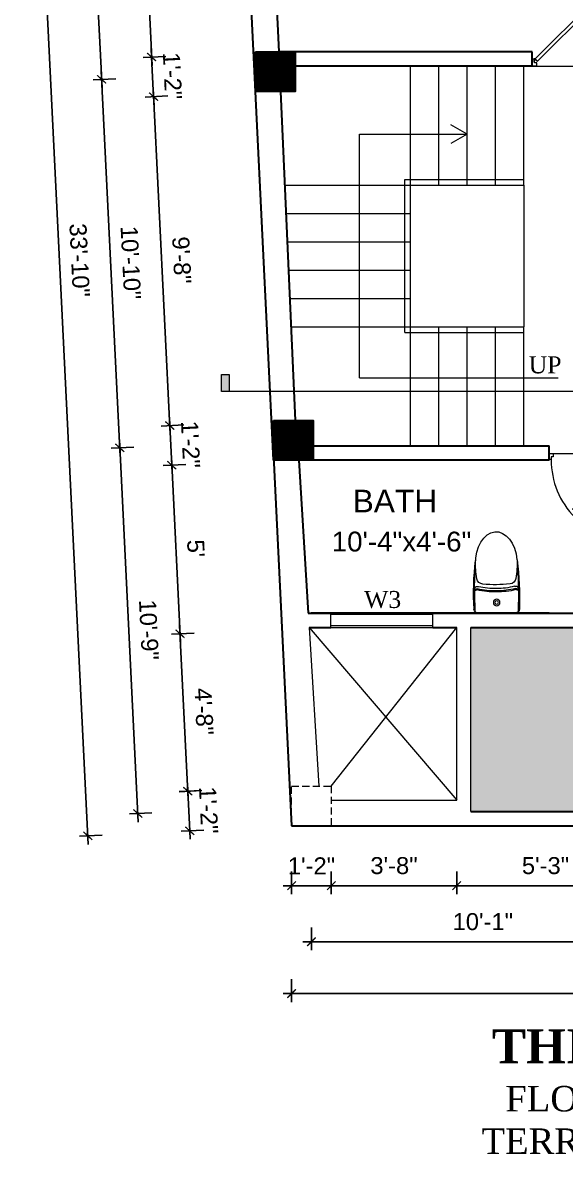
# Model space of a CAD drawing. Header units: inches. Extents: x 2681 to 17714, y 9074 to 11852.
# Drawn here: x 4152.5 to 4344, y 10608.5 to 11009.8 of the extents above; entities that cross this region are included whole.
import ezdxf
from ezdxf.enums import TextEntityAlignment as Align

# ---------------------------------------------------------------- set-up
doc = ezdxf.new("R2010")
doc.units = ezdxf.units.IN
doc.header["$MEASUREMENT"] = 0
doc.linetypes.add('HIDDEN', pattern=[0.375, 0.25, -0.125])
doc.linetypes.add('HIDDEN2', pattern=[0.1875, 0.125, -0.0625])
for name, color, linetype, lineweight in [('A-FURN', 9, 'Continuous', 5), ('Door', 205, 'Continuous', 13), ('hatch-.09', 8, 'Continuous', 9), ('Label', 7, 'Continuous', 13), ('ns_DIMS', 1, 'Continuous', 0), ('ns_DIMS @ 1', 1, 'Continuous', 0), ('ns_TEXT', 7, 'Continuous', 13), ('PUERTAS', 7, 'Continuous', 9), ('stair', 201, 'Continuous', 13), ('Text', 7, 'Continuous', 13), ('WALL', 12, 'Continuous', 30), ('wall2', 1, 'Continuous', 15), ('windoow', 4, 'Continuous', 5)]:
    doc.layers.add(name, color=color, linetype=linetype, lineweight=lineweight)
doc.layers.add('furniture', color=253, linetype='Continuous')
doc.styles.add('arial 1000', font='arial.ttf')
doc.styles.add('dim', font='arial.ttf', dxfattribs={"height": 7})
doc.styles.get("Standard").update_dxf_attribs({"font": 'arial.ttf'})
doc.styles.add('Tahoma', font='tahoma.ttf')
doc.dimstyles.new("1-8'", dxfattribs={"dimtxt": 6, "dimasz": 3, "dimexe": 3, "dimexo": 6, "dimgap": 4, "dimtad": 1, "dimdec": 0, "dimzin": 0, "dimdsep": 46, "dimlunit": 4, "dimtxsty": 'arial 1000', "dimblk": 'ARCHTICK', "dimcen": 8, "dimdle": 3, "dimclrt": 7, "dimazin": 0, "dimtfac": 1, "dimtdec": 0, "dimtix": 1, "dimtmove": 2, "dimatfit": 3, "dimfxl": 5, "dimfxlon": 1, "dimarcsym": 0})

# ---------------------------------------------------------------- blocks, each defined once
blk = doc.blocks.new('2ft6in')
at = {"layer": 'PUERTAS', "color": 2}
for p, q in [((0.84, 2.1), (21.02, 22.28)), ((21.71, 21.6), (1.47, 1.37)), ((18.33, 21.76), (18.31, 21.77)), ((21.71, 21.6), (21.02, 22.28)), ((21.18, 18.9), (21.2, 18.89)), ((0, 2), (0, 0)), ((0.6, 2), (0, 2)), ((1.33, 0), (0, 0)), ((0.6, 1.26), (0.6, 2.04)), ((0.67, 1.26), (0.6, 1.26)), ((0.67, 1.26), (0.67, 2.01)), ((0.67, 1), (0.67, 1.26)), ((1.33, 1), (0.67, 1)), ((1.31, 1.53), (0.79, 2.06)), ((1.36, 1.58), (0.81, 2.12)), ((1.36, 1.58), (1.31, 1.53)), ((1.47, 1.37), (1.31, 1.53)), ((1.33, 0), (1.33, 1)), ((28.67, 0), (28.67, 1)), ((28.67, 1), (29.33, 1)), ((28.67, 0), (30, 0)), ((29.33, 1), (29.33, 2)), ((29.33, 2), (30, 2)), ((30, 0), (30, 2))]:
    blk.add_line(p, q, dxfattribs=at)
at = {"layer": 'PUERTAS', "color": 8}
for p, q in [((18.81, 20.78), (18.04, 21.4)), ((18.86, 20.83), (18.08, 21.46)), ((18.95, 20.92), (18.2, 21.58)), ((18.44, 21.9), (18.31, 21.77)), ((19.07, 21.03), (18.34, 21.72)), ((18.44, 21.9), (18.56, 22.02)), ((18.58, 22.01), (18.56, 22.02)), ((19.3, 21.26), (18.61, 22)), ((19.42, 21.38), (18.75, 22.14)), ((19.51, 21.48), (18.88, 22.26)), ((18.91, 20.27), (19.19, 20.69)), ((19.55, 21.53), (18.93, 22.3)), ((19.13, 20.8), (19.03, 20.9)), ((19.15, 20.82), (19.05, 20.92)), ((19.09, 20.44), (19.25, 20.76)), ((19.19, 20.87), (19.1, 20.96)), ((19.25, 20.93), (19.16, 21.02)), ((19.28, 20.63), (19.32, 20.83)), ((19.4, 21.08), (19.31, 21.17)), ((19.47, 21.15), (19.38, 21.24)), ((19.43, 20.78), (19.4, 20.9)), ((19.51, 21.19), (19.42, 21.28)), ((19.55, 20.91), (19.43, 20.94)), ((19.53, 21.21), (19.44, 21.3)), ((19.7, 21.06), (19.51, 21.01)), ((19.89, 21.24), (19.58, 21.08)), ((20.07, 21.42), (19.64, 21.15)), ((20.33, 20.13), (20.36, 20.01)), ((20.48, 20.28), (20.44, 20.08)), ((20.67, 20.47), (20.51, 20.15)), ((20.85, 20.64), (20.57, 20.22)), ((20.61, 20.09), (20.7, 19.99)), ((20.63, 20.11), (20.72, 20.01)), ((20.9, 20.08), (21.68, 19.45)), ((20.95, 20.13), (21.72, 19.51)), ((19.69, 19.49), (20.12, 19.76)), ((19.87, 19.67), (20.18, 19.83)), ((20.06, 19.85), (20.25, 19.9)), ((20.21, 20), (20.33, 19.97)), ((20.21, 19.38), (20.83, 18.61)), ((20.23, 19.7), (20.32, 19.61)), ((20.25, 19.72), (20.34, 19.63)), ((20.25, 19.43), (20.88, 18.65)), ((20.29, 19.76), (20.38, 19.67)), ((20.34, 19.53), (21, 18.77)), ((20.36, 19.83), (20.45, 19.74)), ((20.46, 19.64), (21.14, 18.91)), ((20.5, 19.98), (20.6, 19.89)), ((20.57, 20.04), (20.66, 19.95)), ((20.69, 19.87), (21.42, 19.19)), ((20.81, 19.99), (21.56, 19.33)), ((21.32, 19.01), (21.2, 18.89)), ((21.32, 19.01), (21.44, 19.14)), ((21.43, 19.15), (21.44, 19.14)), ((0, 0), (30, 0))]:
    blk.add_line(p, q, dxfattribs=at)
at = {"layer": 'PUERTAS', "color": 1}
for p, q in [((18.06, 21.44), (18.48, 21.86)), ((18.74, 20.79), (18.06, 21.34)), ((18.08, 21.51), (18.45, 21.88)), ((18.11, 21.49), (18.08, 21.51)), ((18.82, 22.25), (18.45, 21.88)), ((18.9, 22.28), (18.48, 21.86)), ((18.84, 22.23), (18.82, 22.25)), ((18.83, 20.8), (19.18, 21.15)), ((18.84, 20.21), (19.1, 20.6)), ((18.85, 20.11), (18.84, 20.12)), ((18.92, 20.89), (18.93, 20.88)), ((19.54, 21.59), (18.99, 22.27)), ((19.02, 20.88), (19.24, 21.1)), ((19.12, 20.8), (19.03, 20.89)), ((19.1, 20.7), (19.11, 20.69)), ((19.1, 20.6), (19.1, 20.6)), ((19.11, 20.79), (19.33, 21.01)), ((19.54, 21.5), (19.18, 21.15)), ((19.45, 21.31), (19.24, 21.1)), ((19.55, 21.22), (19.33, 21.01)), ((19.45, 21.41), (19.45, 21.41)), ((19.54, 21.22), (19.45, 21.31)), ((19.64, 21.23), (19.64, 21.23)), ((19.74, 21.24), (19.73, 21.23)), ((20.12, 21.49), (19.74, 21.24)), ((20.22, 21.48), (20.22, 21.49)), ((20.65, 20.12), (20.43, 19.9)), ((20.93, 20.11), (20.57, 19.76)), ((20.64, 20.11), (20.73, 20.02)), ((20.66, 20.31), (20.65, 20.31)), ((20.65, 20.21), (20.65, 20.22)), ((20.91, 20.7), (20.66, 20.31)), ((20.91, 20.8), (20.91, 20.79)), ((21.02, 20.12), (21.7, 19.57)), ((19.53, 19.43), (19.54, 19.42)), ((19.64, 19.42), (20.02, 19.67)), ((20.02, 19.67), (20.03, 19.68)), ((20.12, 19.68), (20.12, 19.68)), ((20.21, 19.69), (20.43, 19.9)), ((20.22, 19.41), (20.57, 19.76)), ((20.22, 19.69), (20.31, 19.6)), ((20.22, 19.32), (20.76, 18.64)), ((20.31, 19.6), (20.52, 19.81)), ((20.31, 19.5), (20.31, 19.5)), ((20.74, 20.03), (20.52, 19.81)), ((20.84, 20.02), (20.83, 20.03)), ((20.86, 18.63), (21.28, 19.05)), ((20.91, 18.68), (20.94, 18.66)), ((20.94, 18.66), (21.31, 19.03)), ((21.7, 19.47), (21.28, 19.05)), ((21.67, 19.4), (21.31, 19.03)), ((21.65, 19.42), (21.67, 19.4))]:
    blk.add_line(p, q, dxfattribs=at)
at = {"layer": 'PUERTAS', "color": 2}
for radius in [0.129, 0.0627]:
    blk.add_circle((0.68, 2.14), radius, dxfattribs=at)
at = {"layer": 'PUERTAS', "color": 8}
blk.add_arc((0.68, 2.14), 28.65, 359.7285, 90.0333, dxfattribs=at)
at = {"layer": 'PUERTAS', "color": 1}
for centre, start, end in [((18.78, 20.84), 231.0764, 315), ((18.89, 20.16), 135, 225), ((18.94, 22.23), 38.9236, 135), ((18.97, 20.93), 225, 315), ((19.16, 20.74), 135, 219.7428), ((19.06, 20.65), 315, 39.7428), ((19.4, 21.36), 315, 45), ((19.49, 21.55), 315, 38.9236), ((19.6, 21.18), 50.2572, 135), ((19.68, 21.28), 230.2572, 315), ((20.17, 21.44), 45, 135), ((20.7, 20.26), 135, 219.7428), ((20.6, 20.17), 315, 39.7428), ((20.87, 20.75), 315, 45), ((20.98, 20.07), 51.0764, 135), ((19.59, 19.47), 225, 315), ((20.07, 19.63), 50.2572, 135), ((20.16, 19.73), 230.2572, 315), ((20.27, 19.36), 135, 218.9236), ((20.35, 19.55), 135, 225), ((20.78, 19.98), 45, 135), ((20.82, 18.68), 218.9236, 315), ((21.65, 19.52), 315, 51.0764)]:
    blk.add_arc(centre, 0.0667, start, end, dxfattribs=at)
blk = doc.blocks.new('*U18')
at = {"color": 3, "xscale": -1}
blk.add_blockref('2ft6in', (42, 0), dxfattribs=at)
blk = doc.blocks.new('A$C2BC6131C')
at = {"layer": 'A-FURN', "color": 8}
for p in [(0, 164), (0, -164)]:
    blk.add_line(p, (0, 0), dxfattribs=at)
for radius in [29.6, 16.1]:
    blk.add_circle((96, 0), radius, dxfattribs=at)
for centre, radius, start, end in [((155, -2371), 2577, 82.8664, 92.5999), ((40, 164), 40, 92.5999, 180), ((197, -4116), 4312, 86.3006, 92.4712), ((793, 24), 602, 165.6185, 182.2533), ((193, 178), 18.2, 343.3813, 66.4724), ((202, 176), 18.8, 342.3593, 95.9315), ((793, 24), 592, 165.6185, 182.2533), ((774, 24), 552, 165.6185, 182.4575), ((218, 172), 24.1, 332.2033, 71.9404), ((1633, -8), 1378, 174.6079, 179.6591), ((321, 116), 60, 100.4701, 174.6079), ((468, -913), 1100, 89.6519, 98.297), ((1633, 8), 1378, 180.3409, 185.3921), ((793, -24), 602, 177.7467, 194.3815), ((793, -24), 592, 177.7467, 194.3815), ((774, -24), 552, 177.5425, 194.3815), ((40, -164), 40, 180, 267.4001), ((197, 4116), 4312, 267.5288, 273.6994), ((155, 2371), 2577, 267.4001, 277.1336), ((202, -176), 18.8, 264.0685, 17.6407), ((193, -178), 18.2, 293.5276, 16.6187), ((218, -172), 24.1, 288.0596, 27.7967), ((321, -116), 60, 185.3921, 259.5299), ((468, 913), 1100, 261.703, 270.3481)]:
    blk.add_arc(centre, radius, start, end, dxfattribs=at)
blk.add_ellipse((441, 0), major_axis=(-289, 0), ratio=0.648116, start_param=1.570796, end_param=4.592942, dxfattribs=at)
blk = doc.blocks.new('3ft')
at = {"layer": 'PUERTAS', "color": 2}
for p, q in [((1.01, 2.52), (25.23, 26.74)), ((26.05, 25.92), (1.77, 1.64)), ((21.99, 26.11), (21.98, 26.13)), ((26.05, 25.92), (25.23, 26.74)), ((25.42, 22.68), (25.43, 22.67)), ((0, 2.4), (0, 0)), ((0.72, 2.4), (0, 2.4)), ((1.6, 0), (0, 0)), ((0.72, 1.52), (0.72, 2.44)), ((0.8, 1.52), (0.72, 1.52)), ((0.8, 1.52), (0.8, 2.41)), ((0.8, 1.2), (0.8, 1.52)), ((1.6, 1.2), (0.8, 1.2)), ((1.57, 1.84), (0.94, 2.47)), ((1.63, 1.89), (0.97, 2.55)), ((1.63, 1.89), (1.57, 1.84)), ((1.77, 1.64), (1.57, 1.84)), ((1.6, 0), (1.6, 1.2)), ((34.4, 0), (34.4, 1.2)), ((34.4, 1.2), (35.2, 1.2)), ((34.4, 0), (36, 0)), ((35.2, 1.2), (35.2, 2.4)), ((35.2, 2.4), (36, 2.4)), ((36, 0), (36, 2.4))]:
    blk.add_line(p, q, dxfattribs=at)
at = {"layer": 'PUERTAS', "color": 8}
for p, q in [((22.57, 24.94), (21.65, 25.68)), ((22.63, 24.99), (21.69, 25.75)), ((22.74, 25.1), (21.84, 25.9)), ((22.13, 26.28), (21.98, 26.13)), ((22.88, 25.24), (22.01, 26.06)), ((22.13, 26.28), (22.27, 26.42)), ((22.29, 26.41), (22.27, 26.42)), ((23.16, 25.52), (22.34, 26.39)), ((23.3, 25.66), (22.5, 26.56)), ((23.41, 25.77), (22.65, 26.71)), ((22.69, 24.32), (23.02, 24.83)), ((23.46, 25.83), (22.72, 26.75)), ((22.95, 24.96), (22.84, 25.07)), ((22.98, 24.99), (22.86, 25.1)), ((23.03, 25.04), (22.91, 25.15)), ((22.91, 24.53), (23.1, 24.91)), ((23.11, 25.12), (22.99, 25.23)), ((23.13, 24.76), (23.18, 24.99)), ((23.28, 25.3), (23.17, 25.41)), ((23.36, 25.37), (23.25, 25.49)), ((23.31, 24.94), (23.28, 25.08)), ((23.41, 25.43), (23.3, 25.54)), ((23.46, 25.09), (23.32, 25.13)), ((23.44, 25.45), (23.33, 25.56)), ((23.64, 25.27), (23.41, 25.22)), ((23.87, 25.49), (23.49, 25.3)), ((24.08, 25.71), (23.57, 25.38)), ((24.4, 24.15), (24.43, 24.01)), ((24.58, 24.33), (24.52, 24.1)), ((24.8, 24.56), (24.61, 24.18)), ((25.02, 24.77), (24.68, 24.26)), ((24.73, 24.1), (24.85, 23.99)), ((24.76, 24.13), (24.87, 24.02)), ((25.08, 24.1), (26.02, 23.34)), ((25.14, 24.15), (26.06, 23.41)), ((23.63, 23.38), (24.14, 23.72)), ((23.84, 23.6), (24.22, 23.79)), ((24.07, 23.82), (24.3, 23.88)), ((24.25, 24), (24.39, 23.97)), ((24.25, 23.26), (24.99, 22.34)), ((24.27, 23.64), (24.38, 23.53)), ((24.3, 23.67), (24.41, 23.56)), ((24.3, 23.32), (25.06, 22.38)), ((24.35, 23.72), (24.46, 23.61)), ((24.41, 23.43), (25.2, 22.53)), ((24.43, 23.8), (24.54, 23.69)), ((24.55, 23.57), (25.37, 22.7)), ((24.6, 23.97), (24.72, 23.86)), ((24.68, 24.05), (24.79, 23.94)), ((24.83, 23.85), (25.7, 23.03)), ((24.97, 23.99), (25.87, 23.2)), ((25.58, 22.82), (25.43, 22.67)), ((25.58, 22.82), (25.73, 22.97)), ((25.72, 22.98), (25.73, 22.97)), ((0, 0), (36, 0))]:
    blk.add_line(p, q, dxfattribs=at)
at = {"layer": 'PUERTAS', "color": 1}
for p, q in [((21.67, 25.73), (22.17, 26.23)), ((22.49, 24.95), (21.67, 25.61)), ((21.7, 25.82), (22.14, 26.26)), ((21.73, 25.79), (21.7, 25.82)), ((22.58, 26.7), (22.14, 26.26)), ((22.67, 26.73), (22.17, 26.23)), ((22.61, 26.67), (22.58, 26.7)), ((22.6, 24.96), (23.02, 25.38)), ((22.61, 24.25), (22.92, 24.72)), ((22.62, 24.13), (22.61, 24.14)), ((22.7, 25.07), (22.71, 25.06)), ((23.45, 25.91), (22.79, 26.73)), ((22.82, 25.06), (23.08, 25.32)), ((22.94, 24.95), (22.83, 25.07)), ((22.92, 24.72), (22.92, 24.72)), ((22.93, 24.94), (23.19, 25.21)), ((22.93, 24.84), (22.93, 24.83)), ((23.44, 25.81), (23.02, 25.38)), ((23.34, 25.58), (23.08, 25.32)), ((23.46, 25.47), (23.19, 25.21)), ((23.33, 25.7), (23.34, 25.69)), ((23.45, 25.46), (23.33, 25.57)), ((23.57, 25.47), (23.57, 25.47)), ((24.15, 25.79), (23.68, 25.48)), ((23.68, 25.48), (23.68, 25.48)), ((24.27, 25.78), (24.26, 25.79)), ((24.78, 24.15), (24.51, 23.89)), ((25.11, 24.14), (24.69, 23.71)), ((24.77, 24.14), (24.88, 24.03)), ((24.79, 24.38), (24.78, 24.37)), ((24.78, 24.26), (24.78, 24.26)), ((25.1, 24.84), (24.79, 24.38)), ((25.09, 24.96), (25.1, 24.95)), ((25.22, 24.14), (26.03, 23.48)), ((23.44, 23.31), (23.45, 23.3)), ((23.56, 23.3), (24.03, 23.61)), ((24.03, 23.61), (24.03, 23.62)), ((24.14, 23.62), (24.14, 23.62)), ((24.25, 23.62), (24.51, 23.89)), ((24.26, 23.29), (24.69, 23.71)), ((24.26, 23.63), (24.37, 23.52)), ((24.26, 23.18), (24.92, 22.37)), ((24.37, 23.52), (24.63, 23.77)), ((24.37, 23.4), (24.37, 23.4)), ((24.89, 24.03), (24.63, 23.77)), ((25, 24.03), (25, 24.03)), ((25.04, 22.36), (25.54, 22.86)), ((25.1, 22.42), (25.13, 22.39)), ((25.13, 22.39), (25.57, 22.83)), ((26.04, 23.37), (25.54, 22.86)), ((26.01, 23.27), (25.57, 22.83)), ((25.98, 23.3), (26.01, 23.27))]:
    blk.add_line(p, q, dxfattribs=at)
at = {"layer": 'PUERTAS', "color": 2}
for radius in [0.155, 0.0752]:
    blk.add_circle((0.82, 2.56), radius, dxfattribs=at)
at = {"layer": 'PUERTAS', "color": 8}
blk.add_arc((0.82, 2.56), 34.38, 359.7285, 90.0333, dxfattribs=at)
at = {"layer": 'PUERTAS', "color": 1}
for centre, start, end in [((22.54, 25.01), 231.0764, 315), ((22.67, 24.2), 135, 225), ((22.73, 26.68), 38.9236, 135), ((22.77, 25.12), 225, 315), ((22.99, 24.89), 135, 219.7428), ((22.87, 24.78), 315, 39.7428), ((23.28, 25.63), 315, 45), ((23.39, 25.86), 315, 38.9236), ((23.51, 25.41), 50.2572, 135), ((23.62, 25.53), 230.2572, 315), ((24.2, 25.73), 45, 135), ((24.84, 24.31), 135, 219.7428), ((24.72, 24.21), 315, 39.7428), ((25.04, 24.89), 315, 45), ((25.17, 24.08), 51.0764, 135), ((23.51, 23.36), 225, 315), ((24.09, 23.56), 50.2572, 135), ((24.2, 23.68), 230.2572, 315), ((24.32, 23.23), 135, 218.9236), ((24.42, 23.46), 135, 225), ((24.94, 23.98), 45, 135), ((24.98, 22.42), 218.9236, 315), ((25.98, 23.42), 315, 51.0764)]:
    blk.add_arc(centre, 0.08, start, end, dxfattribs=at)
blk = doc.blocks.new('*U140')
at = {"color": 3, "xscale": -1}
blk.add_blockref('3ft', (42, 0), dxfattribs=at)
blk = doc.blocks.new('_ArchTick')
at = {"color": 0, "const_width": 0.15}
blk.add_lwpolyline([(-0.5, -0.5), (0.5, 0.5)], dxfattribs=at)
blk = doc.blocks.new('*D404')
at = {"layer": 'Defpoints', "color": 0, "transparency": 16777216}
for p in [(4247.43, 10726.48), (4261.43, 10726.48), (4261.43, 10705.34)]:
    blk.add_point(p, dxfattribs=at)
at = {"layer": 'ns_DIMS', "color": 0, "lineweight": -2, "transparency": 16777216}
for p, q in [((4247.43, 10710.34), (4247.43, 10702.34)), ((4261.43, 10710.34), (4261.43, 10702.34)), ((4247.43, 10705.34), (4244.43, 10705.34)), ((4247.43, 10705.34), (4261.43, 10705.34)), ((4261.43, 10705.34), (4264.43, 10705.34))]:
    blk.add_line(p, q, dxfattribs=at)
at = {"layer": 'ns_DIMS', "color": 0, "lineweight": -2, "transparency": 16777216, "xscale": 3, "yscale": 3, "zscale": 3}
blk.add_blockref('_ArchTick', (4247.43, 10705.34), dxfattribs=at)
at = {"layer": 'ns_DIMS', "color": 0, "lineweight": -2, "transparency": 16777216, "xscale": 3, "yscale": 3, "zscale": 3, "rotation": 180}
blk.add_blockref('_ArchTick', (4261.43, 10705.34), dxfattribs=at)
at = {"layer": 'ns_DIMS', "color": 7, "transparency": 16777216, "insert": (4254.43, 10712.35), "char_height": 6, "attachment_point": 5, "style": 'arial 1000'}
blk.add_mtext('1\'-2"', dxfattribs=at)
blk = doc.blocks.new('*D405')
at = {"layer": 'Defpoints', "color": 0, "transparency": 16777216}
for p in [(4261.43, 10726.48), (4305.67, 10726.48), (4305.67, 10705.34)]:
    blk.add_point(p, dxfattribs=at)
at = {"layer": 'ns_DIMS', "color": 0, "lineweight": -2, "transparency": 16777216}
for p, q in [((4261.43, 10710.34), (4261.43, 10702.34)), ((4305.67, 10710.34), (4305.67, 10702.34)), ((4258.43, 10705.34), (4308.67, 10705.34))]:
    blk.add_line(p, q, dxfattribs=at)
at = {"layer": 'ns_DIMS', "color": 0, "lineweight": -2, "transparency": 16777216, "xscale": 3, "yscale": 3, "zscale": 3, "rotation": 180}
blk.add_blockref('_ArchTick', (4261.43, 10705.34), dxfattribs=at)
at = {"layer": 'ns_DIMS', "color": 0, "lineweight": -2, "transparency": 16777216, "xscale": 3, "yscale": 3, "zscale": 3}
blk.add_blockref('_ArchTick', (4305.67, 10705.34), dxfattribs=at)
at = {"layer": 'ns_DIMS', "color": 7, "transparency": 16777216, "insert": (4283.55, 10712.4), "char_height": 6, "attachment_point": 5, "style": 'arial 1000'}
blk.add_mtext('3\'-8"', dxfattribs=at)
blk = doc.blocks.new('*D406')
at = {"layer": 'Defpoints', "color": 0, "transparency": 16777216}
for p in [(4305.67, 10726.48), (4368.34, 10726.48), (4368.34, 10705.34)]:
    blk.add_point(p, dxfattribs=at)
at = {"layer": 'ns_DIMS', "color": 0, "lineweight": -2, "transparency": 16777216}
for p, q in [((4305.67, 10710.34), (4305.67, 10702.34)), ((4368.34, 10710.34), (4368.34, 10702.34)), ((4302.67, 10705.34), (4371.34, 10705.34))]:
    blk.add_line(p, q, dxfattribs=at)
at = {"layer": 'ns_DIMS', "color": 0, "lineweight": -2, "transparency": 16777216, "xscale": 3, "yscale": 3, "zscale": 3, "rotation": 180}
blk.add_blockref('_ArchTick', (4305.67, 10705.34), dxfattribs=at)
at = {"layer": 'ns_DIMS', "color": 0, "lineweight": -2, "transparency": 16777216, "xscale": 3, "yscale": 3, "zscale": 3}
blk.add_blockref('_ArchTick', (4368.34, 10705.34), dxfattribs=at)
at = {"layer": 'ns_DIMS', "color": 7, "transparency": 16777216, "insert": (4337.01, 10712.4), "char_height": 6, "attachment_point": 5, "style": 'arial 1000'}
blk.add_mtext('5\'-3"', dxfattribs=at)
blk = doc.blocks.new('*D410')
at = {"layer": 'Defpoints', "color": 0, "transparency": 16777216}
for p in [(4254.43, 10726.48), (4375.34, 10726.48), (4375.34, 10685.58)]:
    blk.add_point(p, dxfattribs=at)
at = {"layer": 'ns_DIMS', "color": 0, "lineweight": -2, "transparency": 16777216}
for p, q in [((4254.43, 10690.58), (4254.43, 10682.58)), ((4375.34, 10690.58), (4375.34, 10682.58)), ((4251.43, 10685.58), (4378.34, 10685.58))]:
    blk.add_line(p, q, dxfattribs=at)
at = {"layer": 'ns_DIMS', "color": 0, "lineweight": -2, "transparency": 16777216, "xscale": 3, "yscale": 3, "zscale": 3, "rotation": 180}
blk.add_blockref('_ArchTick', (4254.43, 10685.58), dxfattribs=at)
at = {"layer": 'ns_DIMS', "color": 0, "lineweight": -2, "transparency": 16777216, "xscale": 3, "yscale": 3, "zscale": 3}
blk.add_blockref('_ArchTick', (4375.34, 10685.58), dxfattribs=at)
at = {"layer": 'ns_DIMS', "color": 7, "transparency": 16777216, "insert": (4314.89, 10692.64), "char_height": 6, "attachment_point": 5, "style": 'arial 1000'}
blk.add_mtext('10\'-1"', dxfattribs=at)
blk = doc.blocks.new('*D412')
at = {"layer": 'Defpoints', "color": 0, "transparency": 16777216}
for p in [(4247.43, 10726.48), (4558.2, 10726.48), (4558.2, 10667.32)]:
    blk.add_point(p, dxfattribs=at)
at = {"layer": 'ns_DIMS', "color": 0, "lineweight": -2, "transparency": 16777216}
for p, q in [((4247.43, 10672.32), (4247.43, 10664.32)), ((4558.2, 10672.32), (4558.2, 10664.32)), ((4244.43, 10667.32), (4561.2, 10667.32))]:
    blk.add_line(p, q, dxfattribs=at)
at = {"layer": 'ns_DIMS', "color": 0, "lineweight": -2, "transparency": 16777216, "xscale": 3, "yscale": 3, "zscale": 3, "rotation": 180}
blk.add_blockref('_ArchTick', (4247.43, 10667.32), dxfattribs=at)
at = {"layer": 'ns_DIMS', "color": 0, "lineweight": -2, "transparency": 16777216, "xscale": 3, "yscale": 3, "zscale": 3}
blk.add_blockref('_ArchTick', (4558.2, 10667.32), dxfattribs=at)
at = {"layer": 'ns_DIMS', "color": 7, "transparency": 16777216, "insert": (4402.82, 10674.38), "char_height": 6, "attachment_point": 5, "style": 'arial 1000'}
blk.add_mtext('25\'-11"', dxfattribs=at)
blk = doc.blocks.new('*U391')
h = blk.add_hatch(color=256)
edge = h.paths.add_edge_path()
edge.add_line((-0.3125, 0), (-0.4419, 0))
edge.add_line((-0.4419, 0), (0, 0.4419))
edge.add_line((0, 0.4419), (0.4419, 0))
edge.add_line((0.4419, 0), (0.3125, 0))
edge.add_arc((0, 0), 0.3125, 360, 540)
blk.add_hatch(color=256).paths.add_polyline_path([(-7.7473, 0.125), (-7.6914, 0.125), (-7.6914, 0), (-7.7473, 0)])
at = {"linetype": 'HIDDEN2', "ltscale": 100}
blk.add_line((-0.3125, 0), (-7.7473, 0), dxfattribs=at)
blk.add_line((-0.3125, 0), (0.3125, 0))
blk.add_lwpolyline([(-0.3125, 0), (-0.4419, 0), (0, 0.4419), (0.4419, 0), (0.3125, 0, 1)], format="xyb", close=True)
blk.add_lwpolyline([(-7.7473, 0.125), (-7.6914, 0.125), (-7.6914, 0), (-7.7473, 0)], close=True)
blk.add_circle((0, 0), 0.3125)
at = {"style": 'Tahoma', "flags": 8}
blk.add_attdef('VIEWNUMBER', text='', height=0.125, dxfattribs=at).set_placement((0, 0), align=Align.BOTTOM_CENTER)
blk.add_attdef('SHEETNUMBER', text='', height=0.125, dxfattribs=at).set_placement((0, -0.0625), align=Align.TOP_CENTER)
blk = doc.blocks.new('*D426')
at = {"layer": 'Defpoints', "color": 0, "transparency": 16777216}
for p in [(4228.15, 11117.98), (4234.67, 10999.48), (4198.03, 10997.67)]:
    blk.add_point(p, dxfattribs=at)
at = {"layer": 'ns_DIMS', "color": 0, "lineweight": -2, "transparency": 16777216}
for p, q in [((4197.18, 11116.46), (4189.19, 11116.07)), ((4192.04, 11119.21), (4198.18, 10994.67)), ((4203.02, 10997.92), (4195.03, 10997.52))]:
    blk.add_line(p, q, dxfattribs=at)
at = {"layer": 'ns_DIMS', "color": 0, "lineweight": -2, "transparency": 16777216, "xscale": 3, "yscale": 3, "zscale": 3}
for p, rotation in [((4192.19, 11116.21), 92.82029601864413), ((4198.03, 10997.67), 272.8202960186442)]:
    blk.add_blockref('_ArchTick', p, dxfattribs=dict(at, rotation=rotation))
at = {"layer": 'ns_DIMS', "color": 7, "transparency": 16777216, "insert": (4202.17, 11057.29), "char_height": 6, "attachment_point": 5, "rotation": 272.8203, "style": 'arial 1000'}
blk.add_mtext('9\'-11"', dxfattribs=at)
blk = doc.blocks.new('*D427')
at = {"layer": 'Defpoints', "color": 0, "transparency": 16777216}
for p in [(4234.67, 10999.48), (4198.72, 10983.7), (4234.67, 10985.48)]:
    blk.add_point(p, dxfattribs=at)
at = {"layer": 'ns_DIMS', "color": 0, "lineweight": -2, "transparency": 16777216}
for p, q in [((4198.03, 10997.67), (4197.88, 11000.67)), ((4203.02, 10997.92), (4195.03, 10997.52)), ((4198.03, 10997.67), (4198.72, 10983.7)), ((4203.71, 10983.95), (4195.72, 10983.56)), ((4198.72, 10983.7), (4198.87, 10980.71))]:
    blk.add_line(p, q, dxfattribs=at)
at = {"layer": 'ns_DIMS', "color": 0, "lineweight": -2, "transparency": 16777216, "xscale": 3, "yscale": 3, "zscale": 3}
for p, rotation in [((4198.03, 10997.67), 272.8202960186442), ((4198.72, 10983.7), 92.82029601864413)]:
    blk.add_blockref('_ArchTick', p, dxfattribs=dict(at, rotation=rotation))
at = {"layer": 'ns_DIMS', "color": 7, "transparency": 16777216, "insert": (4205.38, 10991.03), "char_height": 6, "attachment_point": 5, "rotation": 272.8203, "style": 'arial 1000'}
blk.add_mtext('1\'-2"', dxfattribs=at)
blk = doc.blocks.new('*D428')
at = {"layer": 'Defpoints', "color": 0, "transparency": 16777216}
for p in [(4234.67, 10985.48), (4204.43, 10867.67), (4241.08, 10869.48)]:
    blk.add_point(p, dxfattribs=at)
at = {"layer": 'ns_DIMS', "color": 0, "lineweight": -2, "transparency": 16777216}
for p, q in [((4203.71, 10983.95), (4195.72, 10983.56)), ((4198.57, 10986.7), (4204.58, 10864.67)), ((4209.43, 10867.92), (4201.44, 10867.52))]:
    blk.add_line(p, q, dxfattribs=at)
at = {"layer": 'ns_DIMS', "color": 0, "lineweight": -2, "transparency": 16777216, "xscale": 3, "yscale": 3, "zscale": 3}
for p, rotation in [((4198.72, 10983.7), 92.82029601864413), ((4204.43, 10867.67), 272.8202960186442)]:
    blk.add_blockref('_ArchTick', p, dxfattribs=dict(at, rotation=rotation))
at = {"layer": 'ns_DIMS', "color": 7, "transparency": 16777216, "insert": (4208.63, 10926.04), "char_height": 6, "attachment_point": 5, "rotation": 272.8203, "style": 'arial 1000'}
blk.add_mtext('9\'-8"', dxfattribs=at)
blk = doc.blocks.new('*D429')
at = {"layer": 'Defpoints', "color": 0, "transparency": 16777216}
for p in [(4241.08, 10869.48), (4241.08, 10855.48), (4205.12, 10853.7)]:
    blk.add_point(p, dxfattribs=at)
at = {"layer": 'ns_DIMS', "color": 0, "lineweight": -2, "transparency": 16777216}
for p, q in [((4209.43, 10867.92), (4201.44, 10867.52)), ((4204.43, 10867.67), (4204.29, 10870.67)), ((4204.43, 10867.67), (4205.12, 10853.7)), ((4210.12, 10853.95), (4202.13, 10853.56)), ((4205.12, 10853.7), (4205.27, 10850.71))]:
    blk.add_line(p, q, dxfattribs=at)
at = {"layer": 'ns_DIMS', "color": 0, "lineweight": -2, "transparency": 16777216, "xscale": 3, "yscale": 3, "zscale": 3}
for p, rotation in [((4204.43, 10867.67), 272.8202960186442), ((4205.12, 10853.7), 92.82029601864413)]:
    blk.add_blockref('_ArchTick', p, dxfattribs=dict(at, rotation=rotation))
at = {"layer": 'ns_DIMS', "color": 7, "transparency": 16777216, "insert": (4211.78, 10861.03), "char_height": 6, "attachment_point": 5, "rotation": 272.8203, "style": 'arial 1000'}
blk.add_mtext('1\'-2"', dxfattribs=at)
blk = doc.blocks.new('*D430')
at = {"layer": 'Defpoints', "color": 0, "transparency": 16777216}
for p in [(4241.08, 10855.48), (4253.59, 10796.47), (4208.05, 10794.22)]:
    blk.add_point(p, dxfattribs=at)
at = {"layer": 'ns_DIMS', "color": 0, "lineweight": -2, "transparency": 16777216}
for p, q in [((4204.98, 10856.7), (4208.2, 10791.23)), ((4210.12, 10853.95), (4202.13, 10853.56)), ((4213.05, 10794.47), (4205.06, 10794.08))]:
    blk.add_line(p, q, dxfattribs=at)
at = {"layer": 'ns_DIMS', "color": 0, "lineweight": -2, "transparency": 16777216, "xscale": 3, "yscale": 3, "zscale": 3}
for p, rotation in [((4205.12, 10853.7), 92.82029601864413), ((4208.05, 10794.22), 272.8202960186442)]:
    blk.add_blockref('_ArchTick', p, dxfattribs=dict(at, rotation=rotation))
at = {"layer": 'ns_DIMS', "color": 7, "transparency": 16777216, "insert": (4213.63, 10824.31), "char_height": 6, "attachment_point": 5, "rotation": 272.8203, "style": 'arial 1000'}
blk.add_mtext("5'", dxfattribs=at)
blk = doc.blocks.new('*D431')
at = {"layer": 'Defpoints', "color": 0, "transparency": 16777216}
for p in [(4247.43, 10740.48), (4247.43, 10726.48), (4211.48, 10724.7)]:
    blk.add_point(p, dxfattribs=at)
at = {"layer": 'ns_DIMS', "color": 0, "lineweight": -2, "transparency": 16777216}
for p, q in [((4215.78, 10738.92), (4207.79, 10738.52)), ((4210.79, 10738.67), (4210.64, 10741.67)), ((4210.79, 10738.67), (4211.48, 10724.7)), ((4216.47, 10724.95), (4208.48, 10724.56)), ((4211.48, 10724.7), (4211.63, 10721.71))]:
    blk.add_line(p, q, dxfattribs=at)
at = {"layer": 'ns_DIMS', "color": 0, "lineweight": -2, "transparency": 16777216, "xscale": 3, "yscale": 3, "zscale": 3}
for p, rotation in [((4210.79, 10738.67), 272.8202960186442), ((4211.48, 10724.7), 92.82029601864413)]:
    blk.add_blockref('_ArchTick', p, dxfattribs=dict(at, rotation=rotation))
at = {"layer": 'ns_DIMS', "color": 7, "transparency": 16777216, "insert": (4218.14, 10732.03), "char_height": 6, "attachment_point": 5, "rotation": 272.8203, "style": 'arial 1000'}
blk.add_mtext('1\'-2"', dxfattribs=at)
blk = doc.blocks.new('*D432')
at = {"layer": 'Defpoints', "color": 0, "transparency": 16777216}
for p in [(4253.59, 10796.47), (4210.79, 10738.7), (4246.74, 10740.48)]:
    blk.add_point(p, dxfattribs=at)
at = {"layer": 'ns_DIMS', "color": 0, "lineweight": -2, "transparency": 16777216}
for p, q in [((4213.05, 10794.47), (4205.06, 10794.08)), ((4207.91, 10797.22), (4210.94, 10735.71)), ((4215.78, 10738.95), (4207.79, 10738.56))]:
    blk.add_line(p, q, dxfattribs=at)
at = {"layer": 'ns_DIMS', "color": 0, "lineweight": -2, "transparency": 16777216, "xscale": 3, "yscale": 3, "zscale": 3}
for p, rotation in [((4208.05, 10794.22), 92.82029601864413), ((4210.79, 10738.7), 272.8202960186442)]:
    blk.add_blockref('_ArchTick', p, dxfattribs=dict(at, rotation=rotation))
at = {"layer": 'ns_DIMS', "color": 7, "transparency": 16777216, "insert": (4216.48, 10766.81), "char_height": 6, "attachment_point": 5, "rotation": 272.8203, "style": 'arial 1000'}
blk.add_mtext('4\'-8"', dxfattribs=at)
blk = doc.blocks.new('*D433')
at = {"layer": 'Defpoints', "color": 0, "transparency": 16777216}
for p in [(4186.8, 10859.8), (4241.08, 10862.48), (4247.43, 10733.48)]:
    blk.add_point(p, dxfattribs=at)
at = {"layer": 'ns_DIMS', "color": 0, "lineweight": -2, "transparency": 16777216}
for p, q in [((4193.3, 10727.81), (4186.65, 10862.8)), ((4191.79, 10860.05), (4183.8, 10859.65)), ((4198.15, 10731.05), (4190.16, 10730.65))]:
    blk.add_line(p, q, dxfattribs=at)
at = {"layer": 'ns_DIMS', "color": 0, "lineweight": -2, "transparency": 16777216, "xscale": 3, "yscale": 3, "zscale": 3}
for p, rotation in [((4186.8, 10859.8), 92.82029601863742), ((4193.16, 10730.8), 272.8202960186374)]:
    blk.add_blockref('_ArchTick', p, dxfattribs=dict(at, rotation=rotation))
at = {"layer": 'ns_DIMS', "color": 7, "transparency": 16777216, "insert": (4197.03, 10795.65), "char_height": 6, "attachment_point": 5, "rotation": 272.8203, "style": 'arial 1000'}
blk.add_mtext('10\'-9"', dxfattribs=at)
blk = doc.blocks.new('*D434')
at = {"layer": 'Defpoints', "color": 0, "transparency": 16777216}
for p in [(4227.46, 11131.98), (4155.54, 11128.44), (4247.43, 10726.48)]:
    blk.add_point(p, dxfattribs=at)
at = {"layer": 'ns_DIMS', "color": 0, "lineweight": -2, "transparency": 16777216}
for p, q in [((4160.54, 11128.69), (4152.55, 11128.29)), ((4175.67, 10719.94), (4155.4, 11131.44)), ((4180.52, 10723.18), (4172.52, 10722.79))]:
    blk.add_line(p, q, dxfattribs=at)
at = {"layer": 'ns_DIMS', "color": 0, "lineweight": -2, "transparency": 16777216, "xscale": 3, "yscale": 3, "zscale": 3}
for p, rotation in [((4155.54, 11128.44), 92.82029601863792), ((4175.52, 10722.93), 272.8202960186379)]:
    blk.add_blockref('_ArchTick', p, dxfattribs=dict(at, rotation=rotation))
at = {"layer": 'ns_DIMS', "color": 7, "transparency": 16777216, "insert": (4172.59, 10926.04), "char_height": 6, "attachment_point": 5, "rotation": 272.8203, "style": 'arial 1000'}
blk.add_mtext('33\'-10"', dxfattribs=at)
blk = doc.blocks.new('*D435')
at = {"layer": 'Defpoints', "color": 0, "transparency": 16777216}
for p in [(4234.67, 10992.48), (4180.4, 10989.8), (4241.08, 10862.48)]:
    blk.add_point(p, dxfattribs=at)
at = {"layer": 'ns_DIMS', "color": 0, "lineweight": -2, "transparency": 16777216}
for p, q in [((4186.95, 10856.81), (4180.25, 10992.8)), ((4185.39, 10990.05), (4177.4, 10989.65)), ((4191.79, 10860.05), (4183.8, 10859.65))]:
    blk.add_line(p, q, dxfattribs=at)
at = {"layer": 'ns_DIMS', "color": 0, "lineweight": -2, "transparency": 16777216, "xscale": 3, "yscale": 3, "zscale": 3}
for p, rotation in [((4180.4, 10989.8), 92.82029601864413), ((4186.8, 10859.8), 272.8202960186442)]:
    blk.add_blockref('_ArchTick', p, dxfattribs=dict(at, rotation=rotation))
at = {"layer": 'ns_DIMS', "color": 7, "transparency": 16777216, "insert": (4190.65, 10925.15), "char_height": 6, "attachment_point": 5, "rotation": 272.8203, "style": 'arial 1000'}
blk.add_mtext('10\'-10"', dxfattribs=at)
blk = doc.blocks.new('*D436')
at = {"layer": 'Defpoints', "color": 0, "transparency": 16777216}
for p in [(4228.15, 11124.98), (4173.87, 11122.31), (4234.67, 10992.48)]:
    blk.add_point(p, dxfattribs=at)
at = {"layer": 'ns_DIMS', "color": 0, "lineweight": -2, "transparency": 16777216}
for p, q in [((4180.54, 10986.81), (4173.72, 11125.31)), ((4178.86, 11122.56), (4170.87, 11122.16)), ((4185.39, 10990.05), (4177.4, 10989.65))]:
    blk.add_line(p, q, dxfattribs=at)
at = {"layer": 'ns_DIMS', "color": 0, "lineweight": -2, "transparency": 16777216, "xscale": 3, "yscale": 3, "zscale": 3}
for p, rotation in [((4173.87, 11122.31), 92.82029601864413), ((4180.4, 10989.8), 272.8202960186442)]:
    blk.add_blockref('_ArchTick', p, dxfattribs=dict(at, rotation=rotation))
at = {"layer": 'ns_DIMS', "color": 7, "transparency": 16777216, "insert": (4184.14, 11056.4), "char_height": 6, "attachment_point": 5, "rotation": 272.8203, "style": 'arial 1000'}
blk.add_mtext('11\'-1"', dxfattribs=at)

msp = doc.modelspace()

# ---------------------------------------------------------------- hatches: boundary and pattern name
at = {"layer": 'hatch-.09'}
h = msp.add_hatch(dxfattribs=at)
h.set_pattern_fill('ANSI31', color=256)
h.set_pattern_definition([(45, (-11197.71401, 10709.33713), (-0.0883883476, 0.0883883476), [])])
h.paths.add_polyline_path([(4248.67, 10999.48), (4234.67, 10999.48), (4234.67, 10985.48), (4248.67, 10985.48)])
h = msp.add_hatch(dxfattribs=at)
h.set_pattern_fill('ANSI31', color=256)
h.set_pattern_definition([(45, (-11191.30979, 10579.33713), (-0.0883883476, 0.0883883476), [])])
h.paths.add_polyline_path([(4255.08, 10869.48), (4241.08, 10869.48), (4241.08, 10855.48), (4255.08, 10855.48)])
h = msp.add_hatch(dxfattribs=at)
h.set_pattern_fill('ANGLE', color=256, scale=15)
h.set_pattern_definition([(0, (144, 5929.123), (0, 4.125), [3, -1.125]), (90, (144, 5929.123), (-4.125, 3e-16), [3, -1.125])])
h.paths.add_polyline_path([(4558.2, 10856.26), (4558.2, 10855.48), (4544.2, 10855.48), (4418.34, 10855.62), (4418.34, 10857.21), (4417.54, 10857.21, -0.415432), (4383.18, 10822.67), (4382.34, 10822.67), (4382.34, 10796.48), (4310.67, 10796.48), (4310.67, 10731.48), (4368.34, 10731.48), (4368.34, 10740.48), (4382.34, 10740.48), (4382.34, 10731.48), (4544.2, 10731.48), (4544.2, 10740.48), (4558.2, 10740.48), (4558.2, 10731.48), (4609.21, 10731.48)])
h.paths.add_polyline_path([(4421.28, 10782.28), (4522.77, 10782.28), (4522.77, 10798.77), (4421.28, 10798.77)], flags=24)

# ---------------------------------------------------------------- linework, layer by layer
at = {"layer": 'Door'}
msp.add_line((4329.4, 10952.48), (4329.4, 10902.48), dxfattribs=at)
at = {"layer": 'ns_DIMS'}
for p, q in [((4309.4, 10970.48), (4303.59, 10973.74)), ((4271.4, 10970.48), (4309.4, 10970.48)), ((4271.4, 10884.48), (4271.4, 10970.48)), ((4309.4, 10970.48), (4303.59, 10967.21)), ((4271.4, 10884.48), (4341.5, 10884.48))]:
    msp.add_line(p, q, dxfattribs=at)
at = {"layer": 'ns_DIMS', "linetype": 'HIDDEN', "ltscale": 10}
msp.add_lwpolyline([(4247.43, 10740.48), (4261.43, 10740.48), (4261.43, 10726.48), (4247.43, 10726.48)], close=True, dxfattribs=at)
at = {"layer": 'stair', "linetype": 'ByBlock', "ltscale": 5}
for p, q in [((4289.4, 10860.48), (4289.4, 10994.48)), ((4299.4, 10952.48), (4299.4, 10994.48)), ((4309.4, 10952.48), (4309.4, 10994.48)), ((4319.4, 10952.48), (4319.4, 10994.48)), ((4329.4, 10952.48), (4329.4, 10994.48)), ((4245.13, 10952.48), (4329.4, 10952.48)), ((4287.4, 10954.48), (4329.4, 10954.48)), ((4287.4, 10900.48), (4287.4, 10954.48)), ((4245.57, 10942.48), (4289.4, 10942.48)), ((4246.02, 10932.48), (4289.4, 10932.48)), ((4246.46, 10922.48), (4289.4, 10922.48)), ((4246.91, 10912.48), (4289.4, 10912.48)), ((4247.36, 10902.48), (4329.4, 10902.48)), ((4287.4, 10900.48), (4329.4, 10900.48)), ((4299.4, 10860.48), (4299.4, 10902.48)), ((4309.4, 10860.48), (4309.4, 10902.48)), ((4319.4, 10860.48), (4319.4, 10902.48)), ((4329.4, 10860.48), (4329.4, 10902.48))]:
    msp.add_line(p, q, dxfattribs=at)
at = {"layer": 'WALL'}
for p, q in [((4241.08, 10855.48), (4227.46, 11131.98)), ((4243, 10999.48), (4237.16, 11117.98)), ((4332.34, 10999.48), (4243.14, 10999.48)), ((4332.34, 10994.48), (4332.34, 10999.48)), ((4332.34, 10994.48), (4248.38, 10994.48)), ((4248.83, 10869.48), (4243.66, 10985.48)), ((4249.28, 10866.95), (4253.28, 10801.48)), ((4240.54, 10866.48), (4247.43, 10726.48)), ((4254.54, 10860.48), (4338.34, 10860.48)), ((4338.32, 10855.48), (4338.32, 10860.48)), ((4338.32, 10855.48), (4254.29, 10855.48)), ((4253.28, 10801.48), (4261.2, 10801.48)), ((4338.32, 10801.48), (4254.29, 10801.48)), ((4297.2, 10801.48), (4377.34, 10801.48)), ((4253.59, 10796.47), (4261.2, 10796.48)), ((4297.2, 10796.48), (4305.67, 10796.48)), ((4310.67, 10796.48), (4382.34, 10796.48)), ((4310.67, 10731.48), (4368.34, 10731.48)), ((4247.43, 10726.48), (4552.89, 10726.48))]:
    msp.add_line(p, q, dxfattribs=at)
for points in [[(4234.67, 10999.48), (4248.67, 10999.48), (4248.67, 10985.48), (4234.67, 10985.48)], [(4241.08, 10869.48), (4255.08, 10869.48), (4255.08, 10855.48), (4241.08, 10855.48)]]:
    msp.add_lwpolyline(points, close=True, dxfattribs=at)
at = {"layer": 'wall2'}
for p, q in [((4261.2, 10796.48), (4261.2, 10801.48)), ((4261.2, 10801.48), (4297.2, 10801.48)), ((4297.2, 10796.48), (4297.2, 10801.48)), ((4253.59, 10796.47), (4257.01, 10740.48)), ((4253.59, 10796.46), (4305.67, 10735.48)), ((4297.2, 10796.98), (4261.2, 10796.98)), ((4261.2, 10796.48), (4297.2, 10796.48)), ((4261.43, 10740.48), (4305.67, 10796.48)), ((4305.67, 10735.48), (4305.67, 10796.48)), ((4310.67, 10731.48), (4310.67, 10796.48)), ((4261.43, 10735.48), (4305.67, 10735.48)), ((4305.67, 10726.48), (4305.67, 10726.48))]:
    msp.add_line(p, q, dxfattribs=at)
at = {"layer": 'windoow'}
for p, q in [((4297.2, 10800.98), (4261.2, 10800.98)), ((4297.2, 10796.98), (4261.2, 10796.98))]:
    msp.add_line(p, q, dxfattribs=at)

# ---------------------------------------------------------------- block references
at = {"layer": 'furniture', "xscale": -0.03937007859349251, "yscale": 0.03937007859349251, "zscale": 0.03937007859349251, "rotation": 270.5436105356556}
msp.add_blockref('A$C2BC6131C', (4319.8, 10801.48), dxfattribs=at)
at = {"layer": 'ns_DIMS @ 1'}
ref = msp.add_blockref('*U391', (4594.53, 10879.64), dxfattribs=dict(at, xscale=48, yscale=48, zscale=48))
ref.add_attrib('VIEWNUMBER', 'SECTION', dxfattribs={"layer": '0', "height": 6, "style": 'Tahoma'}).set_placement((4594.53, 10879.64), align=Align.BOTTOM_CENTER)
ref.add_attrib('SHEETNUMBER', 'X', dxfattribs={"layer": '0', "height": 6, "style": 'Tahoma'}).set_placement((4594.53, 10876.64), align=Align.TOP_CENTER)
at = {"layer": 'WALL', "xscale": -1}
msp.add_blockref('*U140', (4374.34, 10994.48), dxfattribs=at)
at = {"layer": 'WALL', "xscale": -1, "rotation": 180}
msp.add_blockref('*U18', (4326.34, 10857.66), dxfattribs=at)

# ---------------------------------------------------------------- texts
at = {"layer": 'Label', "color": 5, "linetype": 'ByBlock', "insert": (4283.87, 10845.05), "char_height": 8, "width": 88.4068, "attachment_point": 2, "style": 'dim'}
msp.add_mtext('BATH', dxfattribs=at)
at = {"layer": 'ns_TEXT', "attachment_point": 1}
for s, width, heights, insert, char_height in [('\\pi5.38698;{\\fTimes New Roman|b0|i0|c0|p18;UP}', 21.7401, [4.46], (4325.69, 10892.1), 6), ('\\pi4.90032;{\\fTimes New Roman|b0|i0|c0|p18;W3}', 21.7401, [4.46], (4268.1, 10809.33), 6), ('\\pi99.25741;{\\fTimes New Roman|b1|i0|c0|p18;\\H0.83333x;THIRD FLOOR PLAN\\fTimes New Roman|b0|i0|c0|p18;\\H1.2x;\\P\\pi104.04778;\\H0.625x;FLOOR AREA: 584.09 SQ.FT.\\P\\pi95.65451;TERRACE AREA: 252.81 SQ.FT.}', 376.0257, [72.58], (4218.79, 10654.73), 14.4)]:
    msp.add_mtext_dynamic_manual_height_columns(s, width=width, gutter_width=72, heights=heights, dxfattribs=dict(at, insert=insert, char_height=char_height))
at = {"layer": 'Text', "insert": (4286.21, 10830.25), "char_height": 7, "width": 440.957, "attachment_point": 2}
msp.add_mtext('10\'-4"x4\'-6"', dxfattribs=at)

# ---------------------------------------------------------------- dimensions: what is measured, and where the dimension line sits
at = {"layer": 'ns_DIMS'}
for p1, p2, distance, picture, middle in [((4247.43, 10726.48), (4227.46, 11131.98), 72, '*D434', (4172.59, 10926.04)), ((4247.43, 10733.48), (4241.08, 10862.48), 54.34, '*D433', (4197.03, 10795.65))]:
    dim = msp.add_aligned_dim(p1=p1, p2=p2, distance=distance, dimstyle="1-8'", dxfattribs=at)
    dim.commit()
    dim.dimension.update_dxf_attribs({"geometry": picture, "text_midpoint": middle})
for base, p1, p2, angle, picture, middle in [((4173.87, 11122.31), (4234.67, 10992.48), (4228.15, 11124.98), 272.8203, '*D436', (4184.14, 11056.4)), ((4198.03, 10997.67), (4228.15, 11117.98), (4234.67, 10999.48), 92.8203, '*D426', (4202.17, 11057.29)), ((4198.72, 10983.7), (4234.67, 10999.48), (4234.67, 10985.48), 92.8203, '*D427', (4205.38, 10991.03)), ((4180.4, 10989.8), (4241.08, 10862.48), (4234.67, 10992.48), 272.8203, '*D435', (4190.65, 10925.15)), ((4204.43, 10867.67), (4234.67, 10985.48), (4241.08, 10869.48), 92.8203, '*D428', (4208.63, 10926.04)), ((4205.12, 10853.7), (4241.08, 10869.48), (4241.08, 10855.48), 92.8203, '*D429', (4211.78, 10861.03)), ((4208.05, 10794.22), (4241.08, 10855.48), (4253.59, 10796.47), 92.8203, '*D430', (4213.63, 10824.31)), ((4210.79, 10738.7), (4253.59, 10796.47), (4246.74, 10740.48), 92.8203, '*D432', (4216.48, 10766.81)), ((4211.48, 10724.7), (4247.43, 10740.48), (4247.43, 10726.48), 92.8203, '*D431', (4218.14, 10732.03))]:
    dim = msp.add_linear_dim(base=base, p1=p1, p2=p2, angle=angle, dimstyle="1-8'", dxfattribs=at)
    dim.commit()
    dim.dimension.update_dxf_attribs({"geometry": picture, "text_midpoint": middle})
for base, p1, p2, picture, middle in [((4261.43, 10705.34), (4247.43, 10726.48), (4261.43, 10726.48), '*D404', (4254.43, 10712.35)), ((4558.2, 10667.32), (4247.43, 10726.48), (4558.2, 10726.48), '*D412', (4402.82, 10674.38)), ((4375.34, 10685.58), (4254.43, 10726.48), (4375.34, 10726.48), '*D410', (4314.89, 10692.64)), ((4305.67, 10705.34), (4261.43, 10726.48), (4305.67, 10726.48), '*D405', (4283.55, 10712.4)), ((4368.34, 10705.34), (4305.67, 10726.48), (4368.34, 10726.48), '*D406', (4337.01, 10712.4))]:
    dim = msp.add_linear_dim(base=base, p1=p1, p2=p2, dimstyle="1-8'", dxfattribs=at)
    dim.commit()
    dim.dimension.update_dxf_attribs({"geometry": picture, "text_midpoint": middle})

doc.saveas('drawing.dxf')
